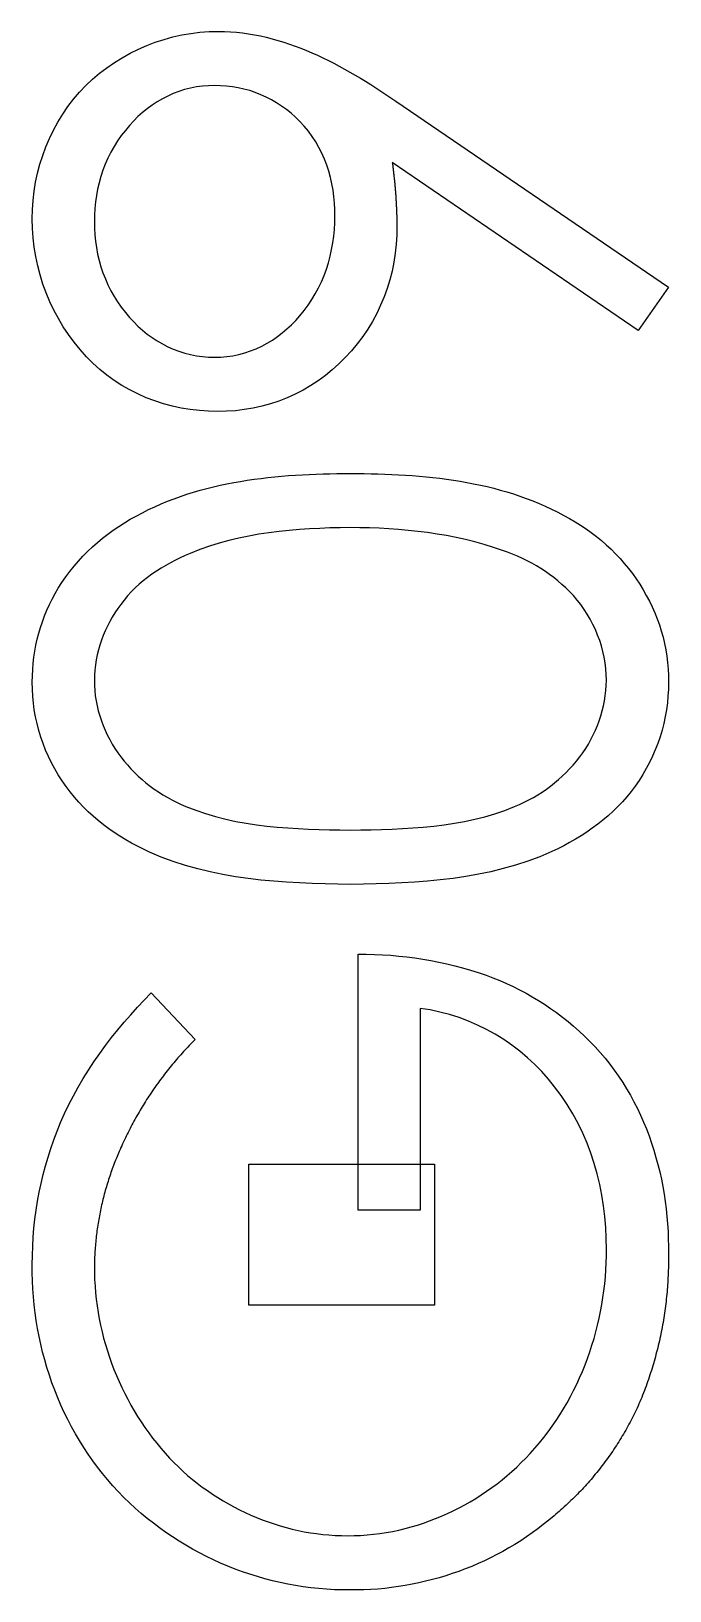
# Model space of a CAD drawing. Header units: millimetres. Extents: x -26.5 to 28.9, y -30 to 30.
# Drawn here: x 13.22 to 14.803, y 11.69 to 15.558 of the extents above; entities that cross this region are included whole.
import ezdxf

# ---------------------------------------------------------------- set-up
doc = ezdxf.new("R2010")
doc.units = ezdxf.units.MM
doc.layers.add('Feature', color=7, linetype='CONTINUOUS')

msp = doc.modelspace()

# ---------------------------------------------------------------- linework, layer by layer
at = {"layer": 'Feature'}
for p, q in [((13.684, 15.5577, 15.09), (13.684, 15.5577, 15.1)), ((13.684, 15.5577, 15.09), (13.684, 15.5577, 15.1)), ((13.675, 15.4231, 15.09), (13.675, 15.4231, 15.1)), ((13.675, 15.4231, 15.09), (13.675, 15.4231, 15.1)), ((14.1245, 15.3849, 15.1), (14.8, 14.9231, 15.1)), ((14.1245, 15.3849, 15.1), (14.8, 14.9231, 15.1)), ((14.1245, 15.3849, 15.09), (14.1245, 15.3849, 15.1)), ((14.1245, 15.3849, 15.09), (14.8, 14.9231, 15.09)), ((14.1245, 15.3849, 15.09), (14.1245, 15.3849, 15.1)), ((14.1245, 15.3849, 15.09), (14.8, 14.9231, 15.09)), ((14.7252, 14.8155, 15.1), (14.1155, 15.2326, 15.1)), ((14.7252, 14.8155, 15.1), (14.1155, 15.2326, 15.1)), ((14.7252, 14.8155, 15.09), (14.1155, 15.2326, 15.09)), ((14.1155, 15.2326, 15.09), (14.1155, 15.2326, 15.1)), ((14.1155, 15.2326, 15.09), (14.1155, 15.2326, 15.1)), ((14.7252, 14.8155, 15.09), (14.1155, 15.2326, 15.09)), ((13.2231, 15.0928, 15.09), (13.2231, 15.0928, 15.1)), ((13.2231, 15.0928, 15.09), (13.2231, 15.0928, 15.1)), ((13.3769, 15.0859, 15.09), (13.3769, 15.0859, 15.1)), ((13.3769, 15.0859, 15.09), (13.3769, 15.0859, 15.1)), ((13.9731, 15.0998, 15.09), (13.9731, 15.0998, 15.1)), ((13.9731, 15.0998, 15.09), (13.9731, 15.0998, 15.1)), ((14.1269, 15.0748, 15.09), (14.1269, 15.0748, 15.1)), ((14.1269, 15.0748, 15.09), (14.1269, 15.0748, 15.1)), ((14.8, 14.9231, 15.1), (14.7252, 14.8155, 15.1)), ((14.8, 14.9231, 15.1), (14.7252, 14.8155, 15.1)), ((14.8, 14.9231, 15.09), (14.7252, 14.8155, 15.09)), ((14.8, 14.9231, 15.09), (14.7252, 14.8155, 15.09)), ((14.8, 14.9231, 15.09), (14.8, 14.9231, 15.1)), ((14.8, 14.9231, 15.09), (14.8, 14.9231, 15.1)), ((14.7252, 14.8155, 15.09), (14.7252, 14.8155, 15.1)), ((14.7252, 14.8155, 15.09), (14.7252, 14.8155, 15.1)), ((13.675, 14.75, 15.09), (13.675, 14.75, 15.1)), ((13.675, 14.75, 15.09), (13.675, 14.75, 15.1)), ((13.6825, 14.6154, 15.09), (13.6825, 14.6154, 15.1)), ((13.6825, 14.6154, 15.09), (13.6825, 14.6154, 15.1)), ((14.0121, 14.4615, 15.09), (14.0121, 14.4615, 15.1)), ((14.0121, 14.4615, 15.09), (14.0121, 14.4615, 15.1)), ((14.0115, 14.3269, 15.09), (14.0115, 14.3269, 15.1)), ((14.0115, 14.3269, 15.09), (14.0115, 14.3269, 15.1)), ((14.3887, 14.2701, 15.09), (14.3887, 14.2701, 15.1)), ((14.3887, 14.2701, 15.09), (14.3887, 14.2701, 15.1)), ((13.2231, 13.9438, 15.09), (13.2231, 13.9438, 15.1)), ((13.2231, 13.9438, 15.09), (13.2231, 13.9438, 15.1)), ((13.3769, 13.9483, 15.09), (13.3769, 13.9483, 15.1)), ((13.3769, 13.9483, 15.09), (13.3769, 13.9483, 15.1)), ((14.6462, 13.9483, 15.09), (14.6462, 13.9483, 15.1)), ((14.6462, 13.9483, 15.09), (14.6462, 13.9483, 15.1)), ((14.8, 13.9438, 15.09), (14.8, 13.9438, 15.1)), ((14.8, 13.9438, 15.09), (14.8, 13.9438, 15.1)), ((14.0115, 13.5769, 15.09), (14.0115, 13.5769, 15.1)), ((14.0115, 13.5769, 15.09), (14.0115, 13.5769, 15.1)), ((14.0121, 13.4423, 15.09), (14.0121, 13.4423, 15.1)), ((14.0121, 13.4423, 15.09), (14.0121, 13.4423, 15.1)), ((14.0308, 12.6346, 15.1), (14.0308, 13.2692, 15.1)), ((14.0308, 12.6346, 15.1), (14.0308, 13.2692, 15.1)), ((14.0308, 12.6346, 15.09), (14.0308, 13.2692, 15.09)), ((14.0308, 13.2692, 15.09), (14.0308, 13.2692, 15.1)), ((14.0308, 13.2692, 15.09), (14.0308, 13.2692, 15.1)), ((14.0308, 12.6346, 15.09), (14.0308, 13.2692, 15.09)), ((13.5176, 13.1731, 15.1), (13.6269, 13.0577, 15.1)), ((13.5176, 13.1731, 15.09), (13.5176, 13.1731, 15.1)), ((13.5176, 13.1731, 15.1), (13.6269, 13.0577, 15.1)), ((13.5176, 13.1731, 15.09), (13.5176, 13.1731, 15.1)), ((13.5176, 13.1731, 15.09), (13.6269, 13.0577, 15.09)), ((13.5176, 13.1731, 15.09), (13.6269, 13.0577, 15.09)), ((14.1846, 13.1346, 15.1), (14.1846, 12.6346, 15.1)), ((14.1846, 13.1346, 15.09), (14.1846, 13.1346, 15.1)), ((14.1846, 13.1346, 15.1), (14.1846, 12.6346, 15.1)), ((14.1846, 13.1346, 15.09), (14.1846, 13.1346, 15.1)), ((14.1846, 13.1346, 15.09), (14.1846, 12.6346, 15.09)), ((14.1846, 13.1346, 15.09), (14.1846, 12.6346, 15.09)), ((13.6269, 13.0577, 15.09), (13.6269, 13.0577, 15.1)), ((13.6269, 13.0577, 15.09), (13.6269, 13.0577, 15.1)), ((13.76, 12.7485, 1.95), (14.22, 12.7485, 1.95)), ((13.76, 12.7485, -0.45), (14.22, 12.7485, -0.45)), ((13.76, 12.7485, -0.45), (13.76, 12.7485, 1.95)), ((13.76, 12.3985, 1.95), (13.76, 12.7485, 1.95)), ((13.76, 12.7485, -0.45), (13.76, 12.7485, 1.95)), ((13.76, 12.3985, -0.45), (13.76, 12.7485, -0.45)), ((13.76, 12.7485, -0.45), (14.22, 12.7485, -0.45)), ((13.76, 12.3985, -0.45), (13.76, 12.7485, -0.45)), ((13.76, 12.7485, 1.95), (14.22, 12.7485, 1.95)), ((13.76, 12.3985, 1.95), (13.76, 12.7485, 1.95)), ((14.22, 12.7485, -0.45), (14.22, 12.7485, 1.95)), ((14.22, 12.7485, 1.95), (14.22, 12.3985, 1.95)), ((14.22, 12.7485, -0.45), (14.22, 12.3985, -0.45)), ((14.22, 12.7485, -0.45), (14.22, 12.7485, 1.95)), ((14.22, 12.7485, -0.45), (14.22, 12.3985, -0.45)), ((14.22, 12.7485, 1.95), (14.22, 12.3985, 1.95)), ((14.1846, 12.6346, 15.1), (14.0308, 12.6346, 15.1)), ((14.1846, 12.6346, 15.1), (14.0308, 12.6346, 15.1)), ((14.1846, 12.6346, 15.09), (14.0308, 12.6346, 15.09)), ((14.0308, 12.6346, 15.09), (14.0308, 12.6346, 15.1)), ((14.0308, 12.6346, 15.09), (14.0308, 12.6346, 15.1)), ((14.1846, 12.6346, 15.09), (14.0308, 12.6346, 15.09)), ((14.1846, 12.6346, 15.09), (14.1846, 12.6346, 15.1)), ((14.1846, 12.6346, 15.09), (14.1846, 12.6346, 15.1)), ((14.6462, 12.5379, 15.09), (14.6462, 12.5379, 15.1)), ((14.6462, 12.5379, 15.09), (14.6462, 12.5379, 15.1)), ((13.2231, 12.4991, 15.09), (13.2231, 12.4991, 15.1)), ((13.2231, 12.4991, 15.09), (13.2231, 12.4991, 15.1)), ((13.3769, 12.4946, 15.09), (13.3769, 12.4946, 15.1)), ((13.3769, 12.4946, 15.09), (13.3769, 12.4946, 15.1)), ((14.8, 12.5261, 15.09), (14.8, 12.5261, 15.1)), ((14.8, 12.5261, 15.09), (14.8, 12.5261, 15.1)), ((14.22, 12.3985, 1.95), (13.76, 12.3985, 1.95)), ((13.76, 12.3985, -0.45), (13.76, 12.3985, 1.95)), ((14.22, 12.3985, -0.45), (13.76, 12.3985, -0.45)), ((13.76, 12.3985, -0.45), (13.76, 12.3985, 1.95)), ((14.22, 12.3985, -0.45), (13.76, 12.3985, -0.45)), ((14.22, 12.3985, 1.95), (13.76, 12.3985, 1.95)), ((14.22, 12.3985, -0.45), (14.22, 12.3985, 1.95)), ((14.22, 12.3985, -0.45), (14.22, 12.3985, 1.95)), ((14.5164, 11.8762, 15.09), (14.5164, 11.8762, 15.1)), ((14.5164, 11.8762, 15.09), (14.5164, 11.8762, 15.1)), ((14.0049, 11.8269, 15.09), (14.0049, 11.8269, 15.1)), ((14.0049, 11.8269, 15.09), (14.0049, 11.8269, 15.1)), ((14.0109, 11.6923, 15.09), (14.0109, 11.6923, 15.1)), ((14.0109, 11.6923, 15.09), (14.0109, 11.6923, 15.1))]:
    msp.add_line(p, q, dxfattribs=at)
for points, degree, knots in [([(13.2231, 15.0928, 15.1), (13.2222, 15.2147, 15.1), (13.2695, 15.3368, 15.1), (13.3559, 15.4234, 15.1), (13.4421, 15.5088, 15.1), (13.5627, 15.5582, 15.1), (13.684, 15.5577, 15.1)], 3, [0, 0, 0, 0, 0.501265, 0.501265, 0.501265, 1, 1, 1, 1]), ([(13.2231, 15.0928, 15.1), (13.2222, 15.2147, 15.1), (13.2695, 15.3368, 15.1), (13.3559, 15.4234, 15.1), (13.4421, 15.5088, 15.1), (13.5627, 15.5582, 15.1), (13.684, 15.5577, 15.1)], 3, [0, 0, 0, 0, 0.501265, 0.501265, 0.501265, 1, 1, 1, 1]), ([(13.2231, 15.0928, 15.09), (13.2222, 15.2147, 15.09), (13.2695, 15.3368, 15.09), (13.3559, 15.4234, 15.09), (13.4421, 15.5088, 15.09), (13.5627, 15.5582, 15.09), (13.684, 15.5577, 15.09)], 3, [0, 0, 0, 0, 0.501265, 0.501265, 0.501265, 1, 1, 1, 1]), ([(13.2231, 15.0928, 15.09), (13.2222, 15.2147, 15.09), (13.2695, 15.3368, 15.09), (13.3559, 15.4234, 15.09), (13.4421, 15.5088, 15.09), (13.5627, 15.5582, 15.09), (13.684, 15.5577, 15.09)], 3, [0, 0, 0, 0, 0.501265, 0.501265, 0.501265, 1, 1, 1, 1]), ([(13.675, 15.4231, 15.09), (13.5943, 15.4249, 15.09), (13.5161, 15.3856, 15.09), (13.4644, 15.3245, 15.09), (13.4057, 15.2601, 15.09), (13.3758, 15.1726, 15.09), (13.3769, 15.0859, 15.09)], 3, [0, 0, 0, 0, 0.48014, 0.48014, 0.48014, 1, 1, 1, 1]), ([(13.675, 15.4231, 15.1), (13.5943, 15.4249, 15.1), (13.5161, 15.3856, 15.1), (13.4644, 15.3245, 15.1), (13.4057, 15.2601, 15.1), (13.3758, 15.1726, 15.1), (13.3769, 15.0859, 15.1)], 3, [0, 0, 0, 0, 0.48014, 0.48014, 0.48014, 1, 1, 1, 1]), ([(13.675, 15.4231, 15.09), (13.5943, 15.4249, 15.09), (13.5161, 15.3856, 15.09), (13.4644, 15.3245, 15.09), (13.4057, 15.2601, 15.09), (13.3758, 15.1726, 15.09), (13.3769, 15.0859, 15.09)], 3, [0, 0, 0, 0, 0.48014, 0.48014, 0.48014, 1, 1, 1, 1]), ([(13.675, 15.4231, 15.1), (13.5943, 15.4249, 15.1), (13.5161, 15.3856, 15.1), (13.4644, 15.3245, 15.1), (13.4057, 15.2601, 15.1), (13.3758, 15.1726, 15.1), (13.3769, 15.0859, 15.1)], 3, [0, 0, 0, 0, 0.48014, 0.48014, 0.48014, 1, 1, 1, 1]), ([(13.9731, 15.0998, 15.09), (13.974, 15.1849, 15.09), (13.9477, 15.2735, 15.09), (13.8859, 15.3344, 15.09), (13.8316, 15.3914, 15.09), (13.7538, 15.4246, 15.09), (13.675, 15.4231, 15.09)], 3, [0, 0, 0, 0, 0.522098, 0.522098, 0.522098, 1, 1, 1, 1]), ([(13.9731, 15.0998, 15.1), (13.974, 15.1849, 15.1), (13.9477, 15.2735, 15.1), (13.8859, 15.3344, 15.1), (13.8316, 15.3914, 15.1), (13.7538, 15.4246, 15.1), (13.675, 15.4231, 15.1)], 3, [0, 0, 0, 0, 0.522098, 0.522098, 0.522098, 1, 1, 1, 1]), ([(13.9731, 15.0998, 15.09), (13.974, 15.1849, 15.09), (13.9477, 15.2735, 15.09), (13.8859, 15.3344, 15.09), (13.8316, 15.3914, 15.09), (13.7538, 15.4246, 15.09), (13.675, 15.4231, 15.09)], 3, [0, 0, 0, 0, 0.522098, 0.522098, 0.522098, 1, 1, 1, 1]), ([(13.9731, 15.0998, 15.1), (13.974, 15.1849, 15.1), (13.9477, 15.2735, 15.1), (13.8859, 15.3344, 15.1), (13.8316, 15.3914, 15.1), (13.7538, 15.4246, 15.1), (13.675, 15.4231, 15.1)], 3, [0, 0, 0, 0, 0.522098, 0.522098, 0.522098, 1, 1, 1, 1]), ([(13.6825, 14.6154, 15.1), (13.5617, 14.6139, 15.1), (13.4403, 14.6621, 15.1), (13.3574, 14.7509, 15.1), (13.2714, 14.8424, 15.1), (13.2222, 14.9672, 15.1), (13.2231, 15.0928, 15.1)], 3, [0, 0, 0, 0, 0.490584, 0.490584, 0.490584, 1, 1, 1, 1]), ([(13.6825, 14.6154, 15.1), (13.5617, 14.6139, 15.1), (13.4403, 14.6621, 15.1), (13.3574, 14.7509, 15.1), (13.2714, 14.8424, 15.1), (13.2222, 14.9672, 15.1), (13.2231, 15.0928, 15.1)], 3, [0, 0, 0, 0, 0.490584, 0.490584, 0.490584, 1, 1, 1, 1]), ([(13.6825, 14.6154, 15.09), (13.5617, 14.6139, 15.09), (13.4403, 14.6621, 15.09), (13.3574, 14.7509, 15.09), (13.2714, 14.8424, 15.09), (13.2222, 14.9672, 15.09), (13.2231, 15.0928, 15.09)], 3, [0, 0, 0, 0, 0.490584, 0.490584, 0.490584, 1, 1, 1, 1]), ([(13.6825, 14.6154, 15.09), (13.5617, 14.6139, 15.09), (13.4403, 14.6621, 15.09), (13.3574, 14.7509, 15.09), (13.2714, 14.8424, 15.09), (13.2222, 14.9672, 15.09), (13.2231, 15.0928, 15.09)], 3, [0, 0, 0, 0, 0.490584, 0.490584, 0.490584, 1, 1, 1, 1]), ([(13.3769, 15.0859, 15.09), (13.3759, 14.9996, 15.09), (13.4059, 14.9125, 15.09), (13.4644, 14.8483, 15.09), (13.5163, 14.7875, 15.09), (13.5943, 14.7482, 15.09), (13.675, 14.75, 15.09)], 3, [0, 0, 0, 0, 0.519203, 0.519203, 0.519203, 1, 1, 1, 1]), ([(13.3769, 15.0859, 15.1), (13.3759, 14.9996, 15.1), (13.4059, 14.9125, 15.1), (13.4644, 14.8483, 15.1), (13.5163, 14.7875, 15.1), (13.5943, 14.7482, 15.1), (13.675, 14.75, 15.1)], 3, [0, 0, 0, 0, 0.519203, 0.519203, 0.519203, 1, 1, 1, 1]), ([(13.3769, 15.0859, 15.09), (13.3759, 14.9996, 15.09), (13.4059, 14.9125, 15.09), (13.4644, 14.8483, 15.09), (13.5163, 14.7875, 15.09), (13.5943, 14.7482, 15.09), (13.675, 14.75, 15.09)], 3, [0, 0, 0, 0, 0.519203, 0.519203, 0.519203, 1, 1, 1, 1]), ([(13.3769, 15.0859, 15.1), (13.3759, 14.9996, 15.1), (13.4059, 14.9125, 15.1), (13.4644, 14.8483, 15.1), (13.5163, 14.7875, 15.1), (13.5943, 14.7482, 15.1), (13.675, 14.75, 15.1)], 3, [0, 0, 0, 0, 0.519203, 0.519203, 0.519203, 1, 1, 1, 1]), ([(13.675, 14.75, 15.09), (13.7568, 14.748, 15.09), (13.8348, 14.79, 15.09), (13.8859, 14.8525, 15.09), (13.9452, 14.9201, 15.09), (13.9738, 15.0106, 15.09), (13.9731, 15.0998, 15.09)], 3, [0, 0, 0, 0, 0.47508, 0.47508, 0.47508, 1, 1, 1, 1]), ([(13.675, 14.75, 15.1), (13.7568, 14.748, 15.1), (13.8348, 14.79, 15.1), (13.8859, 14.8525, 15.1), (13.9452, 14.9201, 15.1), (13.9738, 15.0106, 15.1), (13.9731, 15.0998, 15.1)], 3, [0, 0, 0, 0, 0.47508, 0.47508, 0.47508, 1, 1, 1, 1]), ([(13.675, 14.75, 15.09), (13.7568, 14.748, 15.09), (13.8348, 14.79, 15.09), (13.8859, 14.8525, 15.09), (13.9452, 14.9201, 15.09), (13.9738, 15.0106, 15.09), (13.9731, 15.0998, 15.09)], 3, [0, 0, 0, 0, 0.47508, 0.47508, 0.47508, 1, 1, 1, 1]), ([(13.675, 14.75, 15.1), (13.7568, 14.748, 15.1), (13.8348, 14.79, 15.1), (13.8859, 14.8525, 15.1), (13.9452, 14.9201, 15.1), (13.9738, 15.0106, 15.1), (13.9731, 15.0998, 15.1)], 3, [0, 0, 0, 0, 0.47508, 0.47508, 0.47508, 1, 1, 1, 1]), ([(14.1269, 15.0748, 15.1), (14.1285, 14.955, 15.1), (14.0834, 14.8346, 15.1), (13.9986, 14.7491, 15.1), (13.9183, 14.6622, 15.1), (13.8006, 14.6134, 15.1), (13.6825, 14.6154, 15.1)], 3, [0, 0, 0, 0, 0.504175, 0.504175, 0.504175, 1, 1, 1, 1]), ([(14.1269, 15.0748, 15.1), (14.1285, 14.955, 15.1), (14.0834, 14.8346, 15.1), (13.9986, 14.7491, 15.1), (13.9183, 14.6622, 15.1), (13.8006, 14.6134, 15.1), (13.6825, 14.6154, 15.1)], 3, [0, 0, 0, 0, 0.504175, 0.504175, 0.504175, 1, 1, 1, 1]), ([(14.1269, 15.0748, 15.09), (14.1285, 14.955, 15.09), (14.0834, 14.8346, 15.09), (13.9986, 14.7491, 15.09), (13.9183, 14.6622, 15.09), (13.8006, 14.6134, 15.09), (13.6825, 14.6154, 15.09)], 3, [0, 0, 0, 0, 0.504175, 0.504175, 0.504175, 1, 1, 1, 1]), ([(14.1269, 15.0748, 15.09), (14.1285, 14.955, 15.09), (14.0834, 14.8346, 15.09), (13.9986, 14.7491, 15.09), (13.9183, 14.6622, 15.09), (13.8006, 14.6134, 15.09), (13.6825, 14.6154, 15.09)], 3, [0, 0, 0, 0, 0.504175, 0.504175, 0.504175, 1, 1, 1, 1]), ([(13.2231, 13.9438, 15.1), (13.2229, 14.0275, 15.1), (13.2443, 14.1052, 15.1), (13.2874, 14.177, 15.1), (13.3359, 14.2536, 15.1), (13.4004, 14.3132, 15.1), (13.4809, 14.3558, 15.1), (13.6424, 14.4449, 15.1), (13.8312, 14.4605, 15.1), (14.0121, 14.4615, 15.1)], 3, [0, 0, 0, 0, 0.231319, 0.231319, 0.231319, 0.482998, 0.482998, 0.482998, 1, 1, 1, 1]), ([(13.2231, 13.9438, 15.1), (13.2229, 14.0275, 15.1), (13.2443, 14.1052, 15.1), (13.2874, 14.177, 15.1), (13.3359, 14.2536, 15.1), (13.4004, 14.3132, 15.1), (13.4809, 14.3558, 15.1), (13.6424, 14.4449, 15.1), (13.8312, 14.4605, 15.1), (14.0121, 14.4615, 15.1)], 3, [0, 0, 0, 0, 0.231319, 0.231319, 0.231319, 0.482998, 0.482998, 0.482998, 1, 1, 1, 1]), ([(13.2231, 13.9438, 15.09), (13.2229, 14.0275, 15.09), (13.2443, 14.1052, 15.09), (13.2874, 14.177, 15.09), (13.3359, 14.2536, 15.09), (13.4004, 14.3132, 15.09), (13.4809, 14.3558, 15.09), (13.6424, 14.4449, 15.09), (13.8312, 14.4605, 15.09), (14.0121, 14.4615, 15.09)], 3, [0, 0, 0, 0, 0.231319, 0.231319, 0.231319, 0.482998, 0.482998, 0.482998, 1, 1, 1, 1]), ([(13.2231, 13.9438, 15.09), (13.2229, 14.0275, 15.09), (13.2443, 14.1052, 15.09), (13.2874, 14.177, 15.09), (13.3359, 14.2536, 15.09), (13.4004, 14.3132, 15.09), (13.4809, 14.3558, 15.09), (13.6424, 14.4449, 15.09), (13.8312, 14.4605, 15.09), (14.0121, 14.4615, 15.09)], 3, [0, 0, 0, 0, 0.231319, 0.231319, 0.231319, 0.482998, 0.482998, 0.482998, 1, 1, 1, 1]), ([(14.0121, 14.4615, 15.1), (14.1921, 14.4602, 15.1), (14.3801, 14.4456, 15.1), (14.5407, 14.357, 15.1), (14.6933, 14.2796, 15.1), (14.8034, 14.1174, 15.1), (14.8, 13.9438, 15.1)], 3, [0, 0, 0, 0, 0.514775, 0.514775, 0.514775, 1, 1, 1, 1]), ([(14.0121, 14.4615, 15.1), (14.1921, 14.4602, 15.1), (14.3801, 14.4456, 15.1), (14.5407, 14.357, 15.1), (14.6933, 14.2796, 15.1), (14.8034, 14.1174, 15.1), (14.8, 13.9438, 15.1)], 3, [0, 0, 0, 0, 0.514775, 0.514775, 0.514775, 1, 1, 1, 1]), ([(14.0121, 14.4615, 15.09), (14.1921, 14.4602, 15.09), (14.3801, 14.4456, 15.09), (14.5407, 14.357, 15.09), (14.6933, 14.2796, 15.09), (14.8034, 14.1174, 15.09), (14.8, 13.9438, 15.09)], 3, [0, 0, 0, 0, 0.514775, 0.514775, 0.514775, 1, 1, 1, 1]), ([(14.0121, 14.4615, 15.09), (14.1921, 14.4602, 15.09), (14.3801, 14.4456, 15.09), (14.5407, 14.357, 15.09), (14.6933, 14.2796, 15.09), (14.8034, 14.1174, 15.09), (14.8, 13.9438, 15.09)], 3, [0, 0, 0, 0, 0.514775, 0.514775, 0.514775, 1, 1, 1, 1]), ([(14.0115, 14.3269, 15.09), (13.8773, 14.3262, 15.09), (13.7398, 14.3152, 15.09), (13.6146, 14.2632, 15.09), (13.5485, 14.2355, 15.09), (13.4852, 14.1954, 15.09), (13.4424, 14.1367, 15.09), (13.402, 14.0825, 15.09), (13.3766, 14.0164, 15.09), (13.3769, 13.9483, 15.09)], 3, [0, 0, 0, 0, 0.491255, 0.491255, 0.491255, 0.753838, 0.753838, 0.753838, 1, 1, 1, 1]), ([(14.0115, 14.3269, 15.1), (13.8773, 14.3262, 15.1), (13.7398, 14.3152, 15.1), (13.6146, 14.2632, 15.1), (13.5485, 14.2355, 15.1), (13.4852, 14.1954, 15.1), (13.4424, 14.1367, 15.1), (13.402, 14.0825, 15.1), (13.3766, 14.0164, 15.1), (13.3769, 13.9483, 15.1)], 3, [0, 0, 0, 0, 0.491255, 0.491255, 0.491255, 0.753838, 0.753838, 0.753838, 1, 1, 1, 1]), ([(14.0115, 14.3269, 15.09), (13.8773, 14.3262, 15.09), (13.7398, 14.3152, 15.09), (13.6146, 14.2632, 15.09), (13.5485, 14.2355, 15.09), (13.4852, 14.1954, 15.09), (13.4424, 14.1367, 15.09), (13.402, 14.0825, 15.09), (13.3766, 14.0164, 15.09), (13.3769, 13.9483, 15.09)], 3, [0, 0, 0, 0, 0.491255, 0.491255, 0.491255, 0.753838, 0.753838, 0.753838, 1, 1, 1, 1]), ([(14.0115, 14.3269, 15.1), (13.8773, 14.3262, 15.1), (13.7398, 14.3152, 15.1), (13.6146, 14.2632, 15.1), (13.5485, 14.2355, 15.1), (13.4852, 14.1954, 15.1), (13.4424, 14.1367, 15.1), (13.402, 14.0825, 15.1), (13.3766, 14.0164, 15.1), (13.3769, 13.9483, 15.1)], 3, [0, 0, 0, 0, 0.491255, 0.491255, 0.491255, 0.753838, 0.753838, 0.753838, 1, 1, 1, 1]), ([(14.6462, 13.9483, 15.09), (14.6467, 14.0254, 15.09), (14.6152, 14.1008, 15.09), (14.5647, 14.1584, 15.09), (14.5158, 14.2106, 15.09), (14.4571, 14.2479, 15.09), (14.3887, 14.2701, 15.09)], 3, [0, 0, 0, 0, 0.521735, 0.521735, 0.521735, 1, 1, 1, 1]), ([(14.6462, 13.9483, 15.1), (14.6467, 14.0254, 15.1), (14.6152, 14.1008, 15.1), (14.5647, 14.1584, 15.1), (14.5158, 14.2106, 15.1), (14.4571, 14.2479, 15.1), (14.3887, 14.2701, 15.1)], 3, [0, 0, 0, 0, 0.521735, 0.521735, 0.521735, 1, 1, 1, 1]), ([(14.6462, 13.9483, 15.09), (14.6467, 14.0254, 15.09), (14.6152, 14.1008, 15.09), (14.5647, 14.1584, 15.09), (14.5158, 14.2106, 15.09), (14.4571, 14.2479, 15.09), (14.3887, 14.2701, 15.09)], 3, [0, 0, 0, 0, 0.521735, 0.521735, 0.521735, 1, 1, 1, 1]), ([(14.6462, 13.9483, 15.1), (14.6467, 14.0254, 15.1), (14.6152, 14.1008, 15.1), (14.5647, 14.1584, 15.1), (14.5158, 14.2106, 15.1), (14.4571, 14.2479, 15.1), (14.3887, 14.2701, 15.1)], 3, [0, 0, 0, 0, 0.521735, 0.521735, 0.521735, 1, 1, 1, 1]), ([(14.0121, 13.4423, 15.1), (13.8438, 13.444, 15.1), (13.6693, 13.4522, 15.1), (13.5134, 13.5222, 15.1), (13.4332, 13.5591, 15.1), (13.3586, 13.6124, 15.1), (13.3069, 13.6848, 15.1), (13.2524, 13.7594, 15.1), (13.222, 13.8513, 15.1), (13.2231, 13.9438, 15.1)], 3, [0, 0, 0, 0, 0.484015, 0.484015, 0.484015, 0.736685, 0.736685, 0.736685, 1, 1, 1, 1]), ([(14.0121, 13.4423, 15.1), (13.8438, 13.444, 15.1), (13.6693, 13.4522, 15.1), (13.5134, 13.5222, 15.1), (13.4332, 13.5591, 15.1), (13.3586, 13.6124, 15.1), (13.3069, 13.6848, 15.1), (13.2524, 13.7594, 15.1), (13.222, 13.8513, 15.1), (13.2231, 13.9438, 15.1)], 3, [0, 0, 0, 0, 0.484015, 0.484015, 0.484015, 0.736685, 0.736685, 0.736685, 1, 1, 1, 1]), ([(14.0121, 13.4423, 15.09), (13.8438, 13.444, 15.09), (13.6693, 13.4522, 15.09), (13.5134, 13.5222, 15.09), (13.4332, 13.5591, 15.09), (13.3586, 13.6124, 15.09), (13.3069, 13.6848, 15.09), (13.2524, 13.7594, 15.09), (13.222, 13.8513, 15.09), (13.2231, 13.9438, 15.09)], 3, [0, 0, 0, 0, 0.484015, 0.484015, 0.484015, 0.736685, 0.736685, 0.736685, 1, 1, 1, 1]), ([(14.0121, 13.4423, 15.09), (13.8438, 13.444, 15.09), (13.6693, 13.4522, 15.09), (13.5134, 13.5222, 15.09), (13.4332, 13.5591, 15.09), (13.3586, 13.6124, 15.09), (13.3069, 13.6848, 15.09), (13.2524, 13.7594, 15.09), (13.222, 13.8513, 15.09), (13.2231, 13.9438, 15.09)], 3, [0, 0, 0, 0, 0.484015, 0.484015, 0.484015, 0.736685, 0.736685, 0.736685, 1, 1, 1, 1]), ([(13.3769, 13.9483, 15.09), (13.3766, 13.8798, 15.09), (13.4016, 13.813, 15.09), (13.4424, 13.7584, 15.09), (13.4852, 13.7031, 15.09), (13.5391, 13.6621, 15.09), (13.6041, 13.6355, 15.09), (13.7324, 13.5819, 15.09), (13.8745, 13.5789, 15.09), (14.0115, 13.5769, 15.09)], 3, [0, 0, 0, 0, 0.247811, 0.247811, 0.247811, 0.497175, 0.497175, 0.497175, 1, 1, 1, 1]), ([(13.3769, 13.9483, 15.1), (13.3766, 13.8798, 15.1), (13.4016, 13.813, 15.1), (13.4424, 13.7584, 15.1), (13.4852, 13.7031, 15.1), (13.5391, 13.6621, 15.1), (13.6041, 13.6355, 15.1), (13.7324, 13.5819, 15.1), (13.8745, 13.5789, 15.1), (14.0115, 13.5769, 15.1)], 3, [0, 0, 0, 0, 0.247811, 0.247811, 0.247811, 0.497175, 0.497175, 0.497175, 1, 1, 1, 1]), ([(13.3769, 13.9483, 15.09), (13.3766, 13.8798, 15.09), (13.4016, 13.813, 15.09), (13.4424, 13.7584, 15.09), (13.4852, 13.7031, 15.09), (13.5391, 13.6621, 15.09), (13.6041, 13.6355, 15.09), (13.7324, 13.5819, 15.09), (13.8745, 13.5789, 15.09), (14.0115, 13.5769, 15.09)], 3, [0, 0, 0, 0, 0.247811, 0.247811, 0.247811, 0.497175, 0.497175, 0.497175, 1, 1, 1, 1]), ([(13.3769, 13.9483, 15.1), (13.3766, 13.8798, 15.1), (13.4016, 13.813, 15.1), (13.4424, 13.7584, 15.1), (13.4852, 13.7031, 15.1), (13.5391, 13.6621, 15.1), (13.6041, 13.6355, 15.1), (13.7324, 13.5819, 15.1), (13.8745, 13.5789, 15.1), (14.0115, 13.5769, 15.1)], 3, [0, 0, 0, 0, 0.247811, 0.247811, 0.247811, 0.497175, 0.497175, 0.497175, 1, 1, 1, 1]), ([(14.0115, 13.5769, 15.09), (14.1484, 13.579, 15.09), (14.2902, 13.5817, 15.09), (14.4184, 13.6352, 15.09), (14.4836, 13.6618, 15.09), (14.5376, 13.7028, 15.09), (14.5804, 13.7584, 15.09), (14.6212, 13.8129, 15.09), (14.6461, 13.8799, 15.09), (14.6462, 13.9483, 15.09)], 3, [0, 0, 0, 0, 0.502134, 0.502134, 0.502134, 0.752081, 0.752081, 0.752081, 1, 1, 1, 1]), ([(14.0115, 13.5769, 15.1), (14.1484, 13.579, 15.1), (14.2902, 13.5817, 15.1), (14.4184, 13.6352, 15.1), (14.4836, 13.6618, 15.1), (14.5376, 13.7028, 15.1), (14.5804, 13.7584, 15.1), (14.6212, 13.8129, 15.1), (14.6461, 13.8799, 15.1), (14.6462, 13.9483, 15.1)], 3, [0, 0, 0, 0, 0.502134, 0.502134, 0.502134, 0.752081, 0.752081, 0.752081, 1, 1, 1, 1]), ([(14.0115, 13.5769, 15.09), (14.1484, 13.579, 15.09), (14.2902, 13.5817, 15.09), (14.4184, 13.6352, 15.09), (14.4836, 13.6618, 15.09), (14.5376, 13.7028, 15.09), (14.5804, 13.7584, 15.09), (14.6212, 13.8129, 15.09), (14.6461, 13.8799, 15.09), (14.6462, 13.9483, 15.09)], 3, [0, 0, 0, 0, 0.502134, 0.502134, 0.502134, 0.752081, 0.752081, 0.752081, 1, 1, 1, 1]), ([(14.0115, 13.5769, 15.1), (14.1484, 13.579, 15.1), (14.2902, 13.5817, 15.1), (14.4184, 13.6352, 15.1), (14.4836, 13.6618, 15.1), (14.5376, 13.7028, 15.1), (14.5804, 13.7584, 15.1), (14.6212, 13.8129, 15.1), (14.6461, 13.8799, 15.1), (14.6462, 13.9483, 15.1)], 3, [0, 0, 0, 0, 0.502134, 0.502134, 0.502134, 0.752081, 0.752081, 0.752081, 1, 1, 1, 1]), ([(14.8, 13.9438, 15.1), (14.8009, 13.8519, 15.1), (14.7715, 13.7602, 15.1), (14.7174, 13.686, 15.1), (14.6657, 13.6134, 15.1), (14.5907, 13.5606, 15.1), (14.5106, 13.5234, 15.1), (14.355, 13.4529, 15.1), (14.1805, 13.4438, 15.1), (14.0121, 13.4423, 15.1)], 3, [0, 0, 0, 0, 0.262158, 0.262158, 0.262158, 0.515381, 0.515381, 0.515381, 1, 1, 1, 1]), ([(14.8, 13.9438, 15.1), (14.8009, 13.8519, 15.1), (14.7715, 13.7602, 15.1), (14.7174, 13.686, 15.1), (14.6657, 13.6134, 15.1), (14.5907, 13.5606, 15.1), (14.5106, 13.5234, 15.1), (14.355, 13.4529, 15.1), (14.1805, 13.4438, 15.1), (14.0121, 13.4423, 15.1)], 3, [0, 0, 0, 0, 0.262158, 0.262158, 0.262158, 0.515381, 0.515381, 0.515381, 1, 1, 1, 1]), ([(14.8, 13.9438, 15.09), (14.8009, 13.8519, 15.09), (14.7715, 13.7602, 15.09), (14.7174, 13.686, 15.09), (14.6657, 13.6134, 15.09), (14.5907, 13.5606, 15.09), (14.5106, 13.5234, 15.09), (14.355, 13.4529, 15.09), (14.1805, 13.4438, 15.09), (14.0121, 13.4423, 15.09)], 3, [0, 0, 0, 0, 0.262158, 0.262158, 0.262158, 0.515381, 0.515381, 0.515381, 1, 1, 1, 1]), ([(14.8, 13.9438, 15.09), (14.8009, 13.8519, 15.09), (14.7715, 13.7602, 15.09), (14.7174, 13.686, 15.09), (14.6657, 13.6134, 15.09), (14.5907, 13.5606, 15.09), (14.5106, 13.5234, 15.09), (14.355, 13.4529, 15.09), (14.1805, 13.4438, 15.09), (14.0121, 13.4423, 15.09)], 3, [0, 0, 0, 0, 0.262158, 0.262158, 0.262158, 0.515381, 0.515381, 0.515381, 1, 1, 1, 1]), ([(14.0308, 13.2692, 15.1), (14.1395, 13.2699, 15.1), (14.2452, 13.2526, 15.1), (14.3478, 13.2172, 15.1), (14.44, 13.184, 15.1), (14.5214, 13.1335, 15.1), (14.5921, 13.0655, 15.1), (14.7384, 12.928, 15.1), (14.8029, 12.7233, 15.1), (14.8, 12.5261, 15.1)], 3, [0, 0, 0, 0, 0.267406, 0.267406, 0.267406, 0.507392, 0.507392, 0.507392, 1, 1, 1, 1]), ([(14.0308, 13.2692, 15.1), (14.1395, 13.2699, 15.1), (14.2452, 13.2526, 15.1), (14.3478, 13.2172, 15.1), (14.44, 13.184, 15.1), (14.5214, 13.1335, 15.1), (14.5921, 13.0655, 15.1), (14.7384, 12.928, 15.1), (14.8029, 12.7233, 15.1), (14.8, 12.5261, 15.1)], 3, [0, 0, 0, 0, 0.267406, 0.267406, 0.267406, 0.507392, 0.507392, 0.507392, 1, 1, 1, 1]), ([(14.0308, 13.2692, 15.09), (14.1395, 13.2699, 15.09), (14.2452, 13.2526, 15.09), (14.3478, 13.2172, 15.09), (14.44, 13.184, 15.09), (14.5214, 13.1335, 15.09), (14.5921, 13.0655, 15.09), (14.7384, 12.928, 15.09), (14.8029, 12.7233, 15.09), (14.8, 12.5261, 15.09)], 3, [0, 0, 0, 0, 0.267406, 0.267406, 0.267406, 0.507392, 0.507392, 0.507392, 1, 1, 1, 1]), ([(14.0308, 13.2692, 15.09), (14.1395, 13.2699, 15.09), (14.2452, 13.2526, 15.09), (14.3478, 13.2172, 15.09), (14.44, 13.184, 15.09), (14.5214, 13.1335, 15.09), (14.5921, 13.0655, 15.09), (14.7384, 12.928, 15.09), (14.8029, 12.7233, 15.09), (14.8, 12.5261, 15.09)], 3, [0, 0, 0, 0, 0.267406, 0.267406, 0.267406, 0.507392, 0.507392, 0.507392, 1, 1, 1, 1]), ([(13.2231, 12.4991, 15.1), (13.2226, 12.6213, 15.1), (13.246, 12.7387, 15.1), (13.2931, 12.8513, 15.1), (13.3445, 12.9728, 15.1), (13.4256, 13.0794, 15.1), (13.5176, 13.1731, 15.1)], 3, [0, 0, 0, 0, 0.478069, 0.478069, 0.478069, 1, 1, 1, 1]), ([(13.2231, 12.4991, 15.1), (13.2226, 12.6213, 15.1), (13.246, 12.7387, 15.1), (13.2931, 12.8513, 15.1), (13.3445, 12.9728, 15.1), (13.4256, 13.0794, 15.1), (13.5176, 13.1731, 15.1)], 3, [0, 0, 0, 0, 0.478069, 0.478069, 0.478069, 1, 1, 1, 1]), ([(13.2231, 12.4991, 15.09), (13.2226, 12.6213, 15.09), (13.246, 12.7387, 15.09), (13.2931, 12.8513, 15.09), (13.3445, 12.9728, 15.09), (13.4256, 13.0794, 15.09), (13.5176, 13.1731, 15.09)], 3, [0, 0, 0, 0, 0.478069, 0.478069, 0.478069, 1, 1, 1, 1]), ([(13.2231, 12.4991, 15.09), (13.2226, 12.6213, 15.09), (13.246, 12.7387, 15.09), (13.2931, 12.8513, 15.09), (13.3445, 12.9728, 15.09), (13.4256, 13.0794, 15.09), (13.5176, 13.1731, 15.09)], 3, [0, 0, 0, 0, 0.478069, 0.478069, 0.478069, 1, 1, 1, 1]), ([(14.6462, 12.5379, 15.1), (14.6472, 12.6808, 15.1), (14.6077, 12.8268, 15.1), (14.5179, 12.9399, 15.1), (14.438, 13.0454, 15.1), (14.316, 13.1174, 15.1), (14.1846, 13.1346, 15.1)], 3, [0, 0, 0, 0, 0.520657, 0.520657, 0.520657, 1, 1, 1, 1]), ([(14.6462, 12.5379, 15.1), (14.6472, 12.6808, 15.1), (14.6077, 12.8268, 15.1), (14.5179, 12.9399, 15.1), (14.438, 13.0454, 15.1), (14.316, 13.1174, 15.1), (14.1846, 13.1346, 15.1)], 3, [0, 0, 0, 0, 0.520657, 0.520657, 0.520657, 1, 1, 1, 1]), ([(14.6462, 12.5379, 15.09), (14.6472, 12.6808, 15.09), (14.6077, 12.8268, 15.09), (14.5179, 12.9399, 15.09), (14.438, 13.0454, 15.09), (14.316, 13.1174, 15.09), (14.1846, 13.1346, 15.09)], 3, [0, 0, 0, 0, 0.520657, 0.520657, 0.520657, 1, 1, 1, 1]), ([(14.6462, 12.5379, 15.09), (14.6472, 12.6808, 15.09), (14.6077, 12.8268, 15.09), (14.5179, 12.9399, 15.09), (14.438, 13.0454, 15.09), (14.316, 13.1174, 15.09), (14.1846, 13.1346, 15.09)], 3, [0, 0, 0, 0, 0.520657, 0.520657, 0.520657, 1, 1, 1, 1]), ([(13.6269, 13.0577, 15.1), (13.5078, 12.9386, 15.1), (13.4406, 12.7843, 15.1), (13.3792, 12.6458, 15.1), (13.3769, 12.4946, 15.1)], 2, [0, 0, 0, 0.5271, 0.5271, 1, 1, 1]), ([(13.6269, 13.0577, 15.1), (13.5078, 12.9386, 15.1), (13.4406, 12.7843, 15.1), (13.3792, 12.6458, 15.1), (13.3769, 12.4946, 15.1)], 2, [0, 0, 0, 0.5271, 0.5271, 1, 1, 1]), ([(13.6269, 13.0577, 15.09), (13.5078, 12.9386, 15.09), (13.4406, 12.7843, 15.09), (13.3792, 12.6458, 15.09), (13.3769, 12.4946, 15.09)], 2, [0, 0, 0, 0.5271, 0.5271, 1, 1, 1]), ([(13.6269, 13.0577, 15.09), (13.5078, 12.9386, 15.09), (13.4406, 12.7843, 15.09), (13.3792, 12.6458, 15.09), (13.3769, 12.4946, 15.09)], 2, [0, 0, 0, 0.5271, 0.5271, 1, 1, 1]), ([(14.0049, 11.8269, 15.1), (14.1759, 11.8261, 15.1), (14.3425, 11.906, 15.1), (14.4575, 12.0309, 15.1), (14.5827, 12.1673, 15.1), (14.6477, 12.3537, 15.1), (14.6462, 12.5379, 15.1)], 3, [0, 0, 0, 0, 0.479833, 0.479833, 0.479833, 1, 1, 1, 1]), ([(14.0049, 11.8269, 15.1), (14.1759, 11.8261, 15.1), (14.3425, 11.906, 15.1), (14.4575, 12.0309, 15.1), (14.5827, 12.1673, 15.1), (14.6477, 12.3537, 15.1), (14.6462, 12.5379, 15.1)], 3, [0, 0, 0, 0, 0.479833, 0.479833, 0.479833, 1, 1, 1, 1]), ([(14.0049, 11.8269, 15.09), (14.1759, 11.8261, 15.09), (14.3425, 11.906, 15.09), (14.4575, 12.0309, 15.09), (14.5827, 12.1673, 15.09), (14.6477, 12.3537, 15.09), (14.6462, 12.5379, 15.09)], 3, [0, 0, 0, 0, 0.479833, 0.479833, 0.479833, 1, 1, 1, 1]), ([(14.0049, 11.8269, 15.09), (14.1759, 11.8261, 15.09), (14.3425, 11.906, 15.09), (14.4575, 12.0309, 15.09), (14.5827, 12.1673, 15.09), (14.6477, 12.3537, 15.09), (14.6462, 12.5379, 15.09)], 3, [0, 0, 0, 0, 0.479833, 0.479833, 0.479833, 1, 1, 1, 1]), ([(14.0109, 11.6923, 15.1), (13.8034, 11.6904, 15.1), (13.5969, 11.775, 15.1), (13.4503, 11.9219, 15.1), (13.2987, 12.0724, 15.1), (13.2204, 12.287, 15.1), (13.2231, 12.4991, 15.1)], 3, [0, 0, 0, 0, 0.494001, 0.494001, 0.494001, 1, 1, 1, 1]), ([(14.0109, 11.6923, 15.1), (13.8034, 11.6904, 15.1), (13.5969, 11.775, 15.1), (13.4503, 11.9219, 15.1), (13.2987, 12.0724, 15.1), (13.2204, 12.287, 15.1), (13.2231, 12.4991, 15.1)], 3, [0, 0, 0, 0, 0.494001, 0.494001, 0.494001, 1, 1, 1, 1]), ([(14.0109, 11.6923, 15.09), (13.8034, 11.6904, 15.09), (13.5969, 11.775, 15.09), (13.4503, 11.9219, 15.09), (13.2987, 12.0724, 15.09), (13.2204, 12.287, 15.09), (13.2231, 12.4991, 15.09)], 3, [0, 0, 0, 0, 0.494001, 0.494001, 0.494001, 1, 1, 1, 1]), ([(14.0109, 11.6923, 15.09), (13.8034, 11.6904, 15.09), (13.5969, 11.775, 15.09), (13.4503, 11.9219, 15.09), (13.2987, 12.0724, 15.09), (13.2204, 12.287, 15.09), (13.2231, 12.4991, 15.09)], 3, [0, 0, 0, 0, 0.494001, 0.494001, 0.494001, 1, 1, 1, 1]), ([(13.3769, 12.4946, 15.1), (13.3763, 12.3203, 15.1), (13.4448, 12.1467, 15.1), (13.5635, 12.0192, 15.1), (13.6769, 11.8996, 15.1), (13.8395, 11.8263, 15.1), (14.0049, 11.8269, 15.1)], 3, [0, 0, 0, 0, 0.513729, 0.513729, 0.513729, 1, 1, 1, 1]), ([(13.3769, 12.4946, 15.1), (13.3763, 12.3203, 15.1), (13.4448, 12.1467, 15.1), (13.5635, 12.0192, 15.1), (13.6769, 11.8996, 15.1), (13.8395, 11.8263, 15.1), (14.0049, 11.8269, 15.1)], 3, [0, 0, 0, 0, 0.513729, 0.513729, 0.513729, 1, 1, 1, 1]), ([(13.3769, 12.4946, 15.09), (13.3763, 12.3203, 15.09), (13.4448, 12.1467, 15.09), (13.5635, 12.0192, 15.09), (13.6769, 11.8996, 15.09), (13.8395, 11.8263, 15.09), (14.0049, 11.8269, 15.09)], 3, [0, 0, 0, 0, 0.513729, 0.513729, 0.513729, 1, 1, 1, 1]), ([(13.3769, 12.4946, 15.09), (13.3763, 12.3203, 15.09), (13.4448, 12.1467, 15.09), (13.5635, 12.0192, 15.09), (13.6769, 11.8996, 15.09), (13.8395, 11.8263, 15.09), (14.0049, 11.8269, 15.09)], 3, [0, 0, 0, 0, 0.513729, 0.513729, 0.513729, 1, 1, 1, 1]), ([(14.8, 12.5261, 15.1), (14.8025, 12.3347, 15.1), (14.7291, 12.1584, 15.1), (14.6555, 11.9927, 15.1), (14.5164, 11.8762, 15.1)], 2, [0, 0, 0, 0.514115, 0.514115, 1, 1, 1]), ([(14.8, 12.5261, 15.1), (14.8025, 12.3347, 15.1), (14.7291, 12.1584, 15.1), (14.6555, 11.9927, 15.1), (14.5164, 11.8762, 15.1)], 2, [0, 0, 0, 0.514115, 0.514115, 1, 1, 1]), ([(14.8, 12.5261, 15.09), (14.8025, 12.3347, 15.09), (14.7291, 12.1584, 15.09), (14.6555, 11.9927, 15.09), (14.5164, 11.8762, 15.09)], 2, [0, 0, 0, 0.514115, 0.514115, 1, 1, 1]), ([(14.8, 12.5261, 15.09), (14.8025, 12.3347, 15.09), (14.7291, 12.1584, 15.09), (14.6555, 11.9927, 15.09), (14.5164, 11.8762, 15.09)], 2, [0, 0, 0, 0.514115, 0.514115, 1, 1, 1])]:
    msp.add_open_spline(points, degree=degree, knots=knots, dxfattribs=at)
for points, degree in [([(13.684, 15.5577, 15.1), (13.847, 15.5576, 15.1), (13.9937, 15.4738, 15.1), (14.1245, 15.3849, 15.1)], 3), ([(13.684, 15.5577, 15.1), (13.847, 15.5576, 15.1), (13.9937, 15.4738, 15.1), (14.1245, 15.3849, 15.1)], 3), ([(13.684, 15.5577, 15.09), (13.847, 15.5576, 15.09), (13.9937, 15.4738, 15.09), (14.1245, 15.3849, 15.09)], 3), ([(13.684, 15.5577, 15.09), (13.847, 15.5576, 15.09), (13.9937, 15.4738, 15.09), (14.1245, 15.3849, 15.09)], 3), ([(14.1155, 15.2326, 15.1), (14.1262, 15.1541, 15.1), (14.1269, 15.0748, 15.1)], 2), ([(14.1155, 15.2326, 15.1), (14.1262, 15.1541, 15.1), (14.1269, 15.0748, 15.1)], 2), ([(14.1155, 15.2326, 15.09), (14.1262, 15.1541, 15.09), (14.1269, 15.0748, 15.09)], 2), ([(14.1155, 15.2326, 15.09), (14.1262, 15.1541, 15.09), (14.1269, 15.0748, 15.09)], 2), ([(14.3887, 14.2701, 15.09), (14.2681, 14.3135, 15.09), (14.139, 14.3266, 15.09), (14.0115, 14.3269, 15.09)], 3), ([(14.3887, 14.2701, 15.1), (14.2681, 14.3135, 15.1), (14.139, 14.3266, 15.1), (14.0115, 14.3269, 15.1)], 3), ([(14.3887, 14.2701, 15.09), (14.2681, 14.3135, 15.09), (14.139, 14.3266, 15.09), (14.0115, 14.3269, 15.09)], 3), ([(14.3887, 14.2701, 15.1), (14.2681, 14.3135, 15.1), (14.139, 14.3266, 15.1), (14.0115, 14.3269, 15.1)], 3), ([(14.5164, 11.8762, 15.1), (14.3773, 11.7562, 15.1), (14.1945, 11.6902, 15.1), (14.0109, 11.6923, 15.1)], 3), ([(14.5164, 11.8762, 15.1), (14.3773, 11.7562, 15.1), (14.1945, 11.6902, 15.1), (14.0109, 11.6923, 15.1)], 3), ([(14.5164, 11.8762, 15.09), (14.3773, 11.7562, 15.09), (14.1945, 11.6902, 15.09), (14.0109, 11.6923, 15.09)], 3), ([(14.5164, 11.8762, 15.09), (14.3773, 11.7562, 15.09), (14.1945, 11.6902, 15.09), (14.0109, 11.6923, 15.09)], 3)]:
    msp.add_open_spline(points, degree=degree, dxfattribs=at)

doc.saveas('drawing.dxf')
